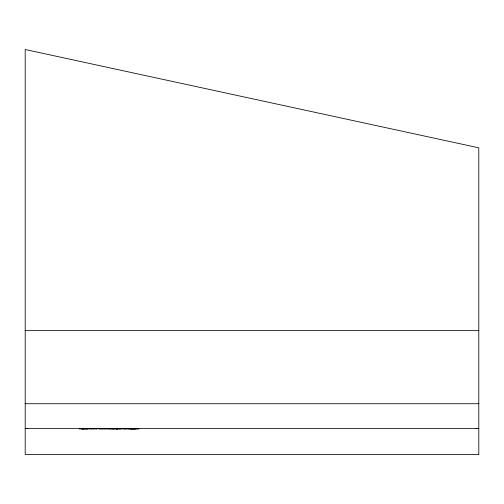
<?xml version="1.0" encoding="UTF-8"?>
<svg xmlns="http://www.w3.org/2000/svg" width="504" height="504" viewBox="0 0 504 504"><rect width="100%" height="100%" fill="white"/><g stroke="black" fill="none" stroke-linecap="round" stroke-linejoin="round"><path stroke-width="0.76" d="M25.2 330.643L478.8 330.643M25.2 403.723L478.8 403.723M25.2 428.431L27.632 428.476M478.8 428.431L476.167 428.476M25.2 428.476L478.8 428.476M79.172 428.923L84.848 428.923L84.848 428.476M91.123 428.923L88.906 428.923L88.906 428.476M96.963 428.923L94.569 428.923L94.601 428.476M124.261 428.923L121.873 428.923L121.905 428.476M138.839 428.476L138.839 428.923L127.562 428.923L127.562 428.476M137.655 428.476L137.655 428.923M137.189 428.476L137.189 428.923M136.004 428.476L136.036 428.923M135.538 428.476L135.538 428.923M135.223 428.476L135.223 428.923M135.091 428.476L135.091 428.923M134.845 428.476L134.845 428.923M134.549 428.476L134.549 428.923M134.272 428.476L134.272 428.923M134.007 428.476L134.007 428.923M133.875 428.476L133.875 428.923M133.56 428.476L133.56 428.923M133.132 428.476L133.132 428.923M133.088 428.476L133.088 428.923M132.64 428.476L132.64 428.923M132.319 428.476L132.319 428.923M132.193 428.476L132.193 428.923M131.947 428.476L131.947 428.923M131.645 428.476L131.645 428.923M131.374 428.476L131.374 428.923M131.109 428.476L131.109 428.923M130.977 428.476L130.977 428.923M130.656 428.476L130.656 428.923M130.29 428.476L130.29 428.923M130.183 428.476L130.183 428.923M129.679 428.476L129.679 428.923M129.037 428.476L129.037 428.923M128.564 428.476L128.564 428.923M128.035 428.476L128.035 428.923M127.21 428.476L127.21 428.923L124.381 428.923L124.381 428.476M126.032 428.476L126.032 428.923M125.559 428.476L125.559 428.923M124.129 428.476L124.091 428.923M121.332 428.476L121.332 428.923L118.818 428.923L118.818 428.476M120.897 428.476L120.897 428.923M120.809 428.476L120.809 428.923M119.48 428.476L119.48 428.923M119.253 428.476L119.253 428.923M118.484 428.476L118.484 428.923L115.536 428.923L115.536 428.476M117.993 428.476L117.993 428.923M117.671 428.476L117.671 428.923M117.539 428.476L117.539 428.923M117.3 428.476L117.3 428.923M116.997 428.476L116.997 428.923M116.72 428.476L116.72 428.923M116.456 428.476L116.456 428.923M116.33 428.476L116.33 428.923M116.008 428.476L116.008 428.923M115.202 428.476L115.202 428.923L112.19 428.923L112.19 428.476M114.736 428.476L114.736 428.923M114.553 428.476L114.553 428.923M113.822 428.476L113.822 428.923M113.709 428.476L113.709 428.923M113.539 428.476L113.539 428.923M112.827 428.476L112.827 428.923M112.625 428.476L112.625 428.923M111.913 428.476L111.913 428.923L109.192 428.923L109.192 428.476M111.308 428.476L111.308 428.923M110.66 428.476L110.66 428.923M110.193 428.476L110.193 428.923M109.658 428.476L109.658 428.923M108.675 428.476L108.675 428.923L106.476 428.923L106.476 428.476M108.555 428.476L108.555 428.923M106.942 428.476L106.942 428.923M106.105 428.476L106.105 428.923L104.07 428.923L104.07 428.476M104.536 428.476L104.536 428.923M103.698 428.476L103.698 428.923L101.663 428.923L101.663 428.476M102.129 428.476L102.129 428.923M101.147 428.476L101.147 428.923L98.948 428.923L98.948 428.476M101.033 428.476L101.033 428.923M99.414 428.476L99.414 428.923M96.825 428.476L96.787 428.923M94.072 428.476L94.072 428.923L91.526 428.923L91.526 428.476M93.605 428.476L93.605 428.923M91.999 428.476L91.999 428.923M89.372 428.476L89.372 428.923M88.194 428.476L88.194 428.923L85.182 428.923L85.182 428.476M87.728 428.476L87.728 428.923M87.545 428.476L87.545 428.923M86.808 428.476L86.808 428.923M86.694 428.476L86.694 428.923M86.524 428.476L86.524 428.923M85.819 428.476L85.819 428.923M85.617 428.476L85.617 428.923M84.351 428.476L84.351 428.923M84.036 428.476L84.036 428.923M83.903 428.476L83.903 428.923M83.658 428.476L83.658 428.923M83.362 428.476L83.362 428.923M83.084 428.476L83.084 428.923M82.82 428.476L82.82 428.923M82.688 428.476L82.688 428.923M82.373 428.476L82.373 428.923M81.9 428.476L81.9 428.923M81.843 428.476L81.843 428.923M478.8 454.476L25.2 454.476L25.2 49.524L478.8 147.823L478.8 454.476"/></g></svg>
